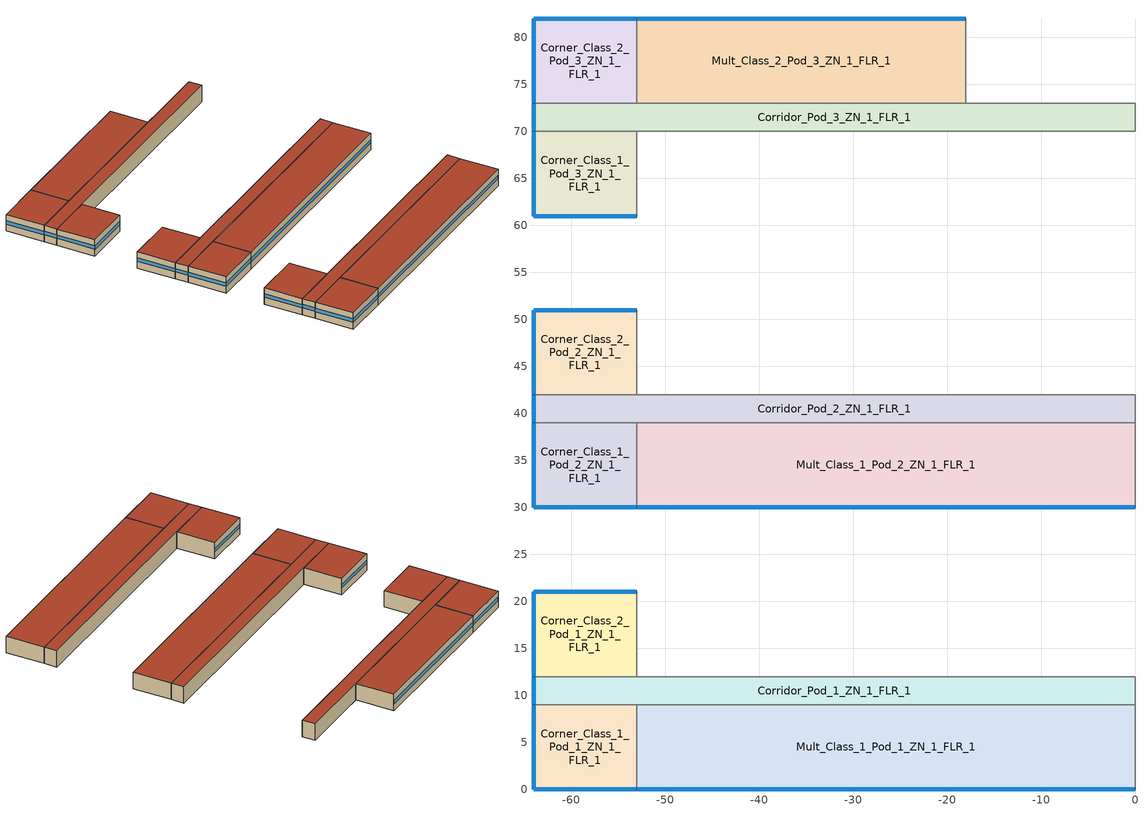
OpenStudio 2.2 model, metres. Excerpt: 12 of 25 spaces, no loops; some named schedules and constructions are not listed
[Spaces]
Corridor_Pod_2_ZN_1_FLR_1
 floor ground: 0,42 0,39 -64,39 -64,42 z0
 wall outside: -64,42 -64,39 z0:4
 wall to Corner_Class_2_Pod_2_ZN_1_FLR_1: -53,42 -64,42 z0:4
 wall to Main_Corridor_ZN_1_FLR_1: 0,39 0,42 z0:4
 wall to Mult_Class_1_Pod_2_ZN_1_FLR_1: -53,39 0,39 z0:4
 wall to Corner_Class_1_Pod_2_ZN_1_FLR_1: -64,39 -53,39 z0:4
 wall to Mult_Class_2_Pod_2_ZN_1_FLR_1: 0,42 -53,42 z0:4
 window: -64,41.95 -64,39.05 z1.72:2.55
 roof outside: 0,39 0,42 -64,42 -64,39 z4
Corner_Class_2_Pod_2_ZN_1_FLR_1
 floor ground: -53,51 -53,42 -64,42 -64,51 z0
 wall outside: -53,51 -64,51 -64,42 z0:4
 wall to Mult_Class_2_Pod_2_ZN_1_FLR_1: -53,42 -53,51 z0:4
 window: -53.05,51 -63.95,51 z1.71:2.51; -64,50.95 -64,42.05 z1.71:2.52
 roof outside: -53,42 -53,51 -64,51 -64,42 z4
Corridor_Pod_3_ZN_1_FLR_1
 floor ground: 0,73 0,70 -64,70 -64,73 z0
 wall outside: -64,73 -64,70 z0:4
 wall to Mult_Class_2_Pod_3_ZN_1_FLR_1: -18,73 -53,73 z0:4
 wall to Corner_Class_2_Pod_3_ZN_1_FLR_1: -53,73 -64,73 z0:4
 wall to Computer_Class_ZN_1_FLR_1: 0,73 -18,73 z0:4
 wall to Library_Media_Center_ZN_1_FLR_1: 0,70 0,73 z0:4
 wall to Mult_Class_1_Pod_3_ZN_1_FLR_1: -53,70 0,70 z0:4
 wall to Corner_Class_1_Pod_3_ZN_1_FLR_1: -64,70 -53,70 z0:4
 window: -64,72.95 -64,70.05 z1.72:2.55
 roof outside: 0,70 0,73 -64,73 -64,70 z4
Mult_Class_1_Pod_1_ZN_1_FLR_1
 floor ground: 0,9 0,0 -53,0 -53,9 z0
 wall outside: -53,0 0,0 z0:4
 wall to Lobby_ZN_1_FLR_1: 0,0 0,9 z0:4
 wall to Corridor_Pod_1_ZN_1_FLR_1: 0,9 -53,9 z0:4
 wall to Corner_Class_1_Pod_1_ZN_1_FLR_1: -53,9 -53,0 z0:4
 window: -52.95,0 -0.05,0 z1.7:2.5
 roof outside: 0,0 0,9 -53,9 -53,0 z4
Mult_Class_1_Pod_2_ZN_1_FLR_1
 floor ground: 0,39 0,30 -53,30 -53,39 z0
 wall outside: -53,30 0,30 z0:4
 wall to Corner_Class_1_Pod_2_ZN_1_FLR_1: -53,39 -53,30 z0:4
 wall to Main_Corridor_ZN_1_FLR_1: 0,30 0,39 z0:4
 window: -52.95,30 -0.05,30 z1.7:2.5
 roof outside: 0,30 0,39 -53,39 -53,30 z4
Corner_Class_2_Pod_3_ZN_1_FLR_1
 floor ground: -53,82 -53,73 -64,73 -64,82 z0
 wall outside: -53,82 -64,82 -64,73 z0:4
 wall to Mult_Class_2_Pod_3_ZN_1_FLR_1: -53,73 -53,82 z0:4
 window: -64,81.95 -64,73.05 z1.71:2.52; -53.05,82 -63.95,82 z1.71:2.51
 roof outside: -53,73 -53,82 -64,82 -64,73 z4
Corner_Class_2_Pod_1_ZN_1_FLR_1
 floor ground: -53,21 -53,12 -64,12 -64,21 z0
 wall outside: -53,21 -64,21 -64,12 z0:4
 wall to Mult_Class_2_Pod_1_ZN_1_FLR_1: -53,12 -53,21 z0:4
 wall to Corridor_Pod_1_ZN_1_FLR_1: -64,12 -53,12 z0:4
 window: -53.05,21 -63.95,21 z1.71:2.51; -64,20.95 -64,12.05 z1.71:2.52
 roof outside: -53,12 -53,21 -64,21 -64,12 z4
Corridor_Pod_1_ZN_1_FLR_1
 floor ground: 0,12 0,9 -64,9 -64,12 z0
 wall outside: -64,12 -64,9 z0:4
 wall to Corner_Class_1_Pod_1_ZN_1_FLR_1: -64,9 -53,9 z0:4
 wall to Main_Corridor_ZN_1_FLR_1: 0,9 0,12 z0:4
 wall to Mult_Class_2_Pod_1_ZN_1_FLR_1: 0,12 -53,12 z0:4
 window: -64,11.95 -64,9.05 z1.72:2.55
 roof outside: 0,9 0,12 -64,12 -64,9 z4
Corner_Class_1_Pod_3_ZN_1_FLR_1
 floor ground: -53,70 -53,61 -64,61 -64,70 z0
 wall outside: -64,70 -64,61 -53,61 z0:4
 wall to Mult_Class_1_Pod_3_ZN_1_FLR_1: -53,61 -53,70 z0:4
 window: -64,69.95 -64,61.05 z1.71:2.52; -63.95,61 -53.05,61 z1.71:2.51
 roof outside: -53,61 -53,70 -64,70 -64,61 z4
Mult_Class_2_Pod_3_ZN_1_FLR_1
 floor ground: -18,82 -18,73 -53,73 -53,82 z0
 wall outside: -18,82 -53,82 z0:4
 wall to Computer_Class_ZN_1_FLR_1: -18,73 -18,82 z0:4
 window: -18.05,82 -52.95,82 z1.7:2.5
 roof outside: -18,73 -18,82 -53,82 -53,73 z4
Corner_Class_1_Pod_2_ZN_1_FLR_1
 floor ground: -53,39 -53,30 -64,30 -64,39 z0
 wall outside: -64,39 -64,30 -53,30 z0:4
 window: -64,38.95 -64,30.05 z1.71:2.52; -63.95,30 -53.05,30 z1.71:2.51
 roof outside: -53,30 -53,39 -64,39 -64,30 z4
Corner_Class_1_Pod_1_ZN_1_FLR_1
 floor ground: -53,9 -53,0 -64,0 -64,9 z0
 wall outside: -64,9 -64,0 -53,0 z0:4
 window: -63.95,0 -53.05,0 z1.71:2.51; -64,8.95 -64,0.05 z1.71:2.52
 roof outside: -53,0 -53,9 -64,9 -64,0 z4
[Site]
Kuujuaq_PQ_CAN: Latitude {deg}=58.1; Longitude {deg}=-68.42; Time Zone {hr}=-5; Elevation {m}=37; Terrain=City
[Building]
NECB 2011-PrimarySchool-NECB HDD Method-CAN_PQ_Kuujuaq.719060_CWEC.epw created: 2017-07-10 19:36:05 +0000: North Axis {deg}=0; Default Construction Set=NECB 2011 - PriSchl - NECB HDD Method at climate 8; Standards Number of Stories=1; Standards Number of Above Ground Stories=1; Standards Building Type=PrimarySchool
[Site:GroundTemperature:BuildingSurface]
19.527, 19.502, 19.536, 19.598, 20.002, 21.64, 22.225, 22.375, 21.449, 20.121, 19.802, 19.633
[Site:WaterMainsTemperature]
Calculation Method=Correlation; Annual Average Outdoor Air Temperature {C}=-5.35; Maximum Difference In Monthly Average Outdoor Air Temperatures {deltaC}=31.8
[SizingPeriod:DesignDay] Barometric Pressure {Pa}=100881; Sky Clearness=0; Rain Indicator=0; Snow Indicator=0; Day of Month=21; Daylight Saving Time Indicator=0; Humidity Indicating Type=Wetbulb; Dry-Bulb Temperature Range Modifier Type=DefaultMultipliers
Name | Maximum Dry-Bulb Temperature {C} | Daily Dry-Bulb Temperature Range {deltaC} | Humidity Indicating Conditions at Maximum Dry-Bulb | Wind Speed {m/s} | Wind Direction {deg} | Month | Day Type | Solar Model Indicator | ASHRAE Taub | ASHRAE Taud
Kuujuaq Ann Htg 99.6% Condns DB | -37.1 | 0 | -37.1 | 2 | 220 | 1 | WinterDesignDay | ASHRAEClearSky
Kuujuaq Ann Clg .4% Condns WB=>MDB | 22.1 | 10.4 | 16.9 | 4.3 | 210 | 7 | SummerDesignDay | ASHRAETau | 0.384 | 2.209
Kuujuaq Ann Clg .4% Condns DB=>MWB | 23.8 | 10.4 | 15.7 | 4.3 | 210 | 7 | SummerDesignDay | ASHRAETau | 0.384 | 2.209
[Material:NoMass]
CP02 CARPET PAD: Roughness=VeryRough; Thermal Resistance {m2-K/W}=0.21648; Thermal Absorptance=0.9; Solar Absorptance=0.7; Visible Absorptance=0.8
[Material]
Name | Roughness | Thickness {m} | Conductivity {W/m-K} | Density {kg/m3} | Specific Heat {J/kg-K} | Thermal Absorptance | Solar Absorptance | Visible Absorptance
100mm Normalweight concrete floor | MediumSmooth | 0.1016 | 2.31 | 2322 | 832
G01 13mm gypsum board | Smooth | 0.0127 | 0.16 | 800 | 1090 | 0.9 | 0.7 | 0.5
G05 25mm wood | MediumSmooth | 0.0254 | 0.15 | 608 | 1630 | 0.9 | 0.5 | 0.5
[Construction]
Typical Interior Floor: 100mm Normalweight concrete floor, CP02 CARPET PAD
Typical Interior Wall: G01 13mm gypsum board, G01 13mm gypsum board
Typical Interior Ceiling: CP02 CARPET PAD, 100mm Normalweight concrete floor
Typical Interior Window: Clear 3mm
Typical Interior Door; Typical Interior Partition: G05 25mm wood
Customized Fenestration: cond=0.160 tvis=0.220 tsol=0.232: Customized Fenestration:: cond=0.160 tvis=0.220 tsol=0.232
Customized Fenestration: cond=0.160 tvis=0.441 tsol=0.279: Customized Fenestration:: cond=0.160 tvis=0.441 tsol=0.279
Customized Fenestration: cond=0.160 tvis=0.294 tsol=0.332: Customized Fenestration:: cond=0.160 tvis=0.294 tsol=0.332
Customized Fenestration: cond=0.160 tvis=0.898 tsol=0.837: Customized Fenestration:: cond=0.160 tvis=0.898 tsol=0.837
[DefaultConstructionSet]
NECB 2011 - PriSchl - NECB HDD Method at climate 8: Default Exterior Surface Constructions=NECB 2011 - PriSchl - NECB HDD Method at climate 8; Default Interior Surface Constructions=Default Surface Constructions 2; Default Ground Contact Surface Constructions=NECB 2011 - PriSchl - NECB HDD Method at climate 9; Default Exterior SubSurface Constructions=NECB 2011 - PriSchl - NECB HDD Method at climate 8; Default Interior SubSurface Constructions=Default Sub Surface Constructions 2; Interior Partition Construction=Typical Interior Partition
[DefaultSurfaceConstructions]
Name | Floor Construction | Wall Construction | Roof Ceiling Construction
Default Surface Constructions 2 | Typical Interior Floor | Typical Interior Wall | Typical Interior Ceiling
NECB 2011 - PriSchl - NECB HDD Method at climate 8 | Customized opaque construction {8c906865-306a-4471-b9b1-f5148edb15cd} to conductance of 0.142 | Customized opaque construction {9dc10594-4949-4367-a530-5ba1f956ff10} to conductance of 0.183 | Customized opaque construction {623f815b-11cb-4e5f-b731-e066d47c39eb} to conductance of 0.142
NECB 2011 - PriSchl - NECB HDD Method at climate 9 | Customized opaque construction {1fc0c448-3836-48cb-8d41-00dadb0a579d} to conductance of 0.379 | Customized opaque construction {1fc0c448-3836-48cb-8d41-00dadb0a579d} to conductance of 0.21 | Customized opaque construction {1fc0c448-3836-48cb-8d41-00dadb0a579d} to conductance of 0.21
[DefaultSubSurfaceConstructions]
Name | Fixed Window Construction | Operable Window Construction | Door Construction | Glass Door Construction | Overhead Door Construction | Skylight Construction | Tubular Daylight Dome Construction | Tubular Daylight Diffuser Construction
Default Sub Surface Constructions 2 | Typical Interior Window | Typical Interior Window | Typical Interior Door
NECB 2011 - PriSchl - NECB HDD Method at climate 8 | Customized Fenestration: cond=0.160 tvis=0.220 tsol=0.232 | Customized Fenestration: cond=0.160 tvis=0.220 tsol=0.232 | Customized opaque construction {ca614c6b-3c40-4496-b969-cf97fe4deb65} to conductance of 1.6 | Customized Fenestration: cond=0.160 tvis=0.441 tsol=0.279 | Customized opaque construction {9b7d2b8f-3fa4-4dea-a271-30ee2d9c4c86} to conductance of 1.6 | Customized Fenestration: cond=0.160 tvis=0.294 tsol=0.332 | Customized Fenestration: cond=0.160 tvis=0.898 tsol=0.837 | Customized Fenestration: cond=0.160 tvis=0.898 tsol=0.837
[WindowMaterial:Glazing]
Clear 3mm: Optical Data Type=SpectralAverage; Thickness {m}=0.003; Solar Transmittance at Normal Incidence=0.837; Front Side Solar Reflectance at Normal Incidence=0.075; Back Side Solar Reflectance at Normal Incidence=0.075; Visible Transmittance at Normal Incidence=0.898; Front Side Visible Reflectance at Normal Incidence=0.081; Back Side Visible Reflectance at Normal Incidence=0.081; Infrared Transmittance at Normal Incidence=0; Front Side Infrared Hemispherical Emissivity=0.84; Back Side Infrared Hemispherical Emissivity=0.84; Conductivity {W/m-K}=0.9; Dirt Correction Factor for Solar and Visible Transmittance=1; Solar Diffusing=No
[WindowMaterial:SimpleGlazingSystem] U-Factor {W/m2-K}=1.6; Solar Heat Gain Coefficient=0.6; Visible Transmittance=0.21
Customized Fenestration:: cond=0.160 tvis=0.220 tsol=0.232; Customized Fenestration:: cond=0.160 tvis=0.441 tsol=0.279; Customized Fenestration:: cond=0.160 tvis=0.294 tsol=0.332; Customized Fenestration:: cond=0.160 tvis=0.898 tsol=0.837
[Space] Building Story=Building Story 1; Part of Total Floor Area=Yes
Name | Space Type | Thermal Zone
Corner_Class_2_Pod_3_ZN_1_FLR_1 | Space Function Classroom/lecture/training | Sp-Corner_Class_2_Pod_3_ZN_1_FLR_1 Sys-3 Flr-1 Sch-D HPlcmt-north ZN
Corridor_Pod_2_ZN_1_FLR_1 | Space Function Corr. >= 2.4m wide-sch-D | Sp-Corridor_Pod_2_ZN_1_FLR_1 Sys-3 Flr-1 Sch-D HPlcmt-west ZN
Corridor_Pod_1_ZN_1_FLR_1 | Space Function Corr. >= 2.4m wide-sch-D | Sp-Corridor_Pod_1_ZN_1_FLR_1 Sys-3 Flr-1 Sch-D HPlcmt-west ZN
Mult_Class_1_Pod_2_ZN_1_FLR_1 | Space Function Classroom/lecture/training | Sp-Mult_Class_1_Pod_2_ZN_1_FLR_1 Sys-3 Flr-1 Sch-D HPlcmt-south ZN
Corner_Class_2_Pod_2_ZN_1_FLR_1 | Space Function Classroom/lecture/training | Sp-Corner_Class_2_Pod_2_ZN_1_FLR_1 Sys-3 Flr-1 Sch-D HPlcmt-north ZN
Mult_Class_1_Pod_1_ZN_1_FLR_1 | Space Function Classroom/lecture/training | Sp-Mult_Class_1_Pod_1_ZN_1_FLR_1 Sys-3 Flr-1 Sch-D HPlcmt-south ZN
Corner_Class_1_Pod_1_ZN_1_FLR_1 | Space Function Classroom/lecture/training | Sp-Corner_Class_1_Pod_1_ZN_1_FLR_1 Sys-3 Flr-1 Sch-D HPlcmt-south ZN
Corridor_Pod_3_ZN_1_FLR_1 | Space Function Corr. >= 2.4m wide-sch-D | Sp-Corridor_Pod_3_ZN_1_FLR_1 Sys-3 Flr-1 Sch-D HPlcmt-west ZN
Corner_Class_2_Pod_1_ZN_1_FLR_1 | Space Function Classroom/lecture/training | Sp-Corner_Class_2_Pod_1_ZN_1_FLR_1 Sys-3 Flr-1 Sch-D HPlcmt-north ZN
Corner_Class_1_Pod_3_ZN_1_FLR_1 | Space Function Classroom/lecture/training | Sp-Corner_Class_1_Pod_3_ZN_1_FLR_1 Sys-3 Flr-1 Sch-D HPlcmt-south ZN
Corner_Class_1_Pod_2_ZN_1_FLR_1 | Space Function Classroom/lecture/training | Sp-Corner_Class_1_Pod_2_ZN_1_FLR_1 Sys-3 Flr-1 Sch-D HPlcmt-south ZN
Mult_Class_2_Pod_3_ZN_1_FLR_1 | Space Function Classroom/lecture/training | Sp-Mult_Class_2_Pod_3_ZN_1_FLR_1 Sys-3 Flr-1 Sch-D HPlcmt-north ZN
[BuildingStory]
Building Story 1: Nominal Z Coordinate {m}=0
[SpaceType] Standards Building Type=Space Function
Name | Default Schedule Set | Design Specification Outdoor Air Object | Standards Space Type
Space Function Classroom/lecture/training | Space Function Classroom/lecture/training Schedule Set | Space Function Classroom/lecture/training Ventilation | Classroom/lecture/training
Space Function Corr. >= 2.4m wide-sch-D | Space Function Corr. >= 2.4m wide-sch-D Schedule Set | Space Function Corr. >= 2.4m wide-sch-D Ventilation | Corr. >= 2.4m wide-sch-D
[People:Definition] Number of People Calculation Method=People/Area; Fraction Radiant=0.3
Name | People per Space Floor Area {person/m2}
Space Function Classroom/lecture/training People Definition | 0.133365
Space Function Corr. >= 2.4m wide-sch-D People Definition | 0.0100104
[People] Work Efficiency Schedule=Work Efficiency Schedule; Clothing Insulation Schedule=Clothing Schedule; Air Velocity Schedule=Air Velocity Schedule
Name | People Definition | Space or SpaceType
Space Function Classroom/lecture/training People | Space Function Classroom/lecture/training People Definition | Space Function Classroom/lecture/training
Space Function Corr. >= 2.4m wide-sch-D People | Space Function Corr. >= 2.4m wide-sch-D People Definition | Space Function Corr. >= 2.4m wide-sch-D
[Lights:Definition] Design Level Calculation Method=Watts/Area; Fraction Radiant=0.5; Fraction Visible=0.2
Name | Watts per Space Floor Area {W/m2}
Space Function Classroom/lecture/training Lights Definition | 11.9699
Space Function Corr. >= 2.4m wide-sch-D Lights Definition | 7.09994
[Lights]
Name | Lights Definition | Space or SpaceType
Space Function Classroom/lecture/training Lights | Space Function Classroom/lecture/training Lights Definition | Space Function Classroom/lecture/training
Space Function Corr. >= 2.4m wide-sch-D Lights | Space Function Corr. >= 2.4m wide-sch-D Lights Definition | Space Function Corr. >= 2.4m wide-sch-D
[ElectricEquipment:Definition]
Space Function Classroom/lecture/training Elec Equip Definition: Design Level Calculation Method=Watts/Area; Watts per Space Floor Area {W/m2}=4.99996; Fraction Radiant=0.5
[ElectricEquipment]
Space Function Classroom/lecture/training Elec Equip: Electric Equipment Definition=Space Function Classroom/lecture/training Elec Equip Definition; Space or SpaceType=Space Function Classroom/lecture/training
[DesignSpecification:OutdoorAir] Outdoor Air Method=Sum
Name | Outdoor Air Flow per Floor Area {m3/s-m2}
Space Function Classroom/lecture/training Ventilation | 0.00278384
Space Function Corr. >= 2.4m wide-sch-D Ventilation | 0.0003048
[DefaultScheduleSet] Number of People Schedule=NECB-D-Occupancy; People Activity Level Schedule=NECB-Activity; Lighting Schedule=NECB-D-Lighting; Electric Equipment Schedule=NECB-D-Electric-Equipment; Infiltration Schedule=Always On
Space Function Classroom/lecture/training Schedule Set; Space Function Corr. >= 2.4m wide-sch-D Schedule Set
[ThermostatSetpoint:DualSetpoint] Heating Setpoint Temperature Schedule=NECB-D-Thermostat Setpoint-Heating; Cooling Setpoint Temperature Schedule=NECB-D-Thermostat Setpoint-Cooling
Space Function Classroom/lecture/training Thermostat 14; Space Function Classroom/lecture/training Thermostat 15; Space Function Classroom/lecture/training Thermostat 17; Space Function Classroom/lecture/training Thermostat 20; Space Function Corr. >= 2.4m wide-sch-D Thermostat 5; Space Function Corr. >= 2.4m wide-sch-D Thermostat 7; Space Function Corr. >= 2.4m wide-sch-D Thermostat 8; Space Function Classroom/lecture/training Thermostat 21; Space Function Classroom/lecture/training Thermostat 23; Space Function Classroom/lecture/training Thermostat 24; Space Function Classroom/lecture/training Thermostat 25; Space Function Classroom/lecture/training Thermostat 26
[SpaceInfiltration:DesignFlowRate] Schedule=Always On Discrete; Design Flow Rate Calculation Method=Flow/ExteriorArea; Flow per Exterior Surface Area {m3/s-m2}=0.00025; Constant Term Coefficient=0; Temperature Term Coefficient=0; Velocity Term Coefficient=0.224; Velocity Squared Term Coefficient=0
Name | Space or SpaceType
Corner_Class_1_Pod_1_ZN_1_FLR_1 Infiltration | Corner_Class_1_Pod_1_ZN_1_FLR_1
Corner_Class_1_Pod_2_ZN_1_FLR_1 Infiltration | Corner_Class_1_Pod_2_ZN_1_FLR_1
Corner_Class_1_Pod_3_ZN_1_FLR_1 Infiltration | Corner_Class_1_Pod_3_ZN_1_FLR_1
Corner_Class_2_Pod_1_ZN_1_FLR_1 Infiltration | Corner_Class_2_Pod_1_ZN_1_FLR_1
Corner_Class_2_Pod_2_ZN_1_FLR_1 Infiltration | Corner_Class_2_Pod_2_ZN_1_FLR_1
Corner_Class_2_Pod_3_ZN_1_FLR_1 Infiltration | Corner_Class_2_Pod_3_ZN_1_FLR_1
Corridor_Pod_1_ZN_1_FLR_1 Infiltration | Corridor_Pod_1_ZN_1_FLR_1
Corridor_Pod_2_ZN_1_FLR_1 Infiltration | Corridor_Pod_2_ZN_1_FLR_1
Corridor_Pod_3_ZN_1_FLR_1 Infiltration | Corridor_Pod_3_ZN_1_FLR_1
Mult_Class_1_Pod_1_ZN_1_FLR_1 Infiltration | Mult_Class_1_Pod_1_ZN_1_FLR_1
Mult_Class_1_Pod_2_ZN_1_FLR_1 Infiltration | Mult_Class_1_Pod_2_ZN_1_FLR_1
Mult_Class_2_Pod_3_ZN_1_FLR_1 Infiltration | Mult_Class_2_Pod_3_ZN_1_FLR_1
[ThermalZone] Use Ideal Air Loads=No
Name | Thermostat
Sp-Corner_Class_2_Pod_1_ZN_1_FLR_1 Sys-3 Flr-1 Sch-D HPlcmt-north ZN | Space Function Classroom/lecture/training Thermostat 14
Sp-Mult_Class_2_Pod_3_ZN_1_FLR_1 Sys-3 Flr-1 Sch-D HPlcmt-north ZN | Space Function Classroom/lecture/training Thermostat 15
Sp-Corner_Class_2_Pod_3_ZN_1_FLR_1 Sys-3 Flr-1 Sch-D HPlcmt-north ZN | Space Function Classroom/lecture/training Thermostat 17
Sp-Corner_Class_2_Pod_2_ZN_1_FLR_1 Sys-3 Flr-1 Sch-D HPlcmt-north ZN | Space Function Classroom/lecture/training Thermostat 20
Sp-Corridor_Pod_2_ZN_1_FLR_1 Sys-3 Flr-1 Sch-D HPlcmt-west ZN | Space Function Corr. >= 2.4m wide-sch-D Thermostat 5
Sp-Corridor_Pod_1_ZN_1_FLR_1 Sys-3 Flr-1 Sch-D HPlcmt-west ZN | Space Function Corr. >= 2.4m wide-sch-D Thermostat 7
Sp-Corridor_Pod_3_ZN_1_FLR_1 Sys-3 Flr-1 Sch-D HPlcmt-west ZN | Space Function Corr. >= 2.4m wide-sch-D Thermostat 8
Sp-Mult_Class_1_Pod_2_ZN_1_FLR_1 Sys-3 Flr-1 Sch-D HPlcmt-south ZN | Space Function Classroom/lecture/training Thermostat 21
Sp-Corner_Class_1_Pod_2_ZN_1_FLR_1 Sys-3 Flr-1 Sch-D HPlcmt-south ZN | Space Function Classroom/lecture/training Thermostat 23
Sp-Corner_Class_1_Pod_3_ZN_1_FLR_1 Sys-3 Flr-1 Sch-D HPlcmt-south ZN | Space Function Classroom/lecture/training Thermostat 24
Sp-Corner_Class_1_Pod_1_ZN_1_FLR_1 Sys-3 Flr-1 Sch-D HPlcmt-south ZN | Space Function Classroom/lecture/training Thermostat 25
Sp-Mult_Class_1_Pod_1_ZN_1_FLR_1 Sys-3 Flr-1 Sch-D HPlcmt-south ZN | Space Function Classroom/lecture/training Thermostat 26
[Schedule:Ruleset]
Clothing Schedule: Default Day Schedule=Clothing Schedule Default Winter Clothes
Air Velocity Schedule: Default Day Schedule=Air Velocity Schedule Default
Work Efficiency Schedule: Default Day Schedule=Work Efficiency Schedule Default
NECB-D-Occupancy: Default Day Schedule=NECB-D-Occupancy Default
NECB-Activity: Default Day Schedule=NECB-Activity Default; Summer Design Day Schedule=NECB-Activity Summer Design Day; Winter Design Day Schedule=NECB-Activity Winter Design Day
NECB-D-Lighting: Default Day Schedule=NECB-D-Lighting Default
NECB-D-Electric-Equipment: Default Day Schedule=NECB-D-Electric-Equipment Default
Always On: Default Day Schedule=Always On Default
NECB-D-Thermostat Setpoint-Heating: Default Day Schedule=NECB-D-Thermostat Setpoint-Heating Default
NECB-D-Thermostat Setpoint-Cooling: Default Day Schedule=NECB-D-Thermostat Setpoint-Cooling Default
[Schedule:Day]
NECB-D-Occupancy Default: 8, 0, 0, 9, 0, 0.1, 12, 0, 0.9, 16, 0, 0.8, 17, 0, 0.5, 18, 0, 0.2, 19, 0, 0.1, 22, 0, 0.3, 23, 0, 0.1, 24, 0, 0
NECB-Activity Default; NECB-Activity Winter Design Day; NECB-Activity Summer Design Day: 24, 0, 130
NECB-D-Lighting Default: 8, 0, 0.05, 9, 0, 0.3, 16, 0, 0.9, 17, 0, 0.7, 19, 0, 0.5, 22, 0, 0.7, 23, 0, 0.3, 24, 0, 0.05
NECB-D-Thermostat Setpoint-Heating Default: 7, 0, 18, 8, 0, 20, 23, 0, 22, 24, 0, 18
NECB-D-Thermostat Setpoint-Cooling Default: 7, 0, 35, 23, 0, 24, 24, 0, 35
[Schedule:Rule] Date Specification Type=DateRange; Start Month=1; Start Day=1; End Month=12; End Day=31
Name | Schedule Ruleset | Rule Order | Day Schedule | Apply Monday | Apply Tuesday | Apply Wednesday | Apply Thursday | Apply Friday | Apply Saturday | Apply Sunday
Schedule Rule 2 | NECB-D-Occupancy | 2 | NECB-D-Occupancy Default|Wkdy Day | Yes | Yes | Yes | Yes | Yes
Schedule Rule 3 | NECB-D-Occupancy | 1 | NECB-D-Occupancy Sat Day |  |  |  |  |  | Yes
Schedule Rule 4 | NECB-D-Occupancy | 0 | NECB-D-Occupancy Sun|Hol Day |  |  |  |  |  |  | Yes
Schedule Rule 5 | NECB-D-Lighting | 2 | NECB-D-Lighting Default|Wkdy Day | Yes | Yes | Yes | Yes | Yes
Schedule Rule 11 | NECB-D-Thermostat Setpoint-Heating | 2 | NECB-D-Thermostat Setpoint-Heating Default|Wkdy Day | Yes | Yes | Yes | Yes | Yes
Schedule Rule 12 | NECB-D-Thermostat Setpoint-Heating | 1 | NECB-D-Thermostat Setpoint-Heating Sat Day |  |  |  |  |  | Yes
Schedule Rule 13 | NECB-D-Thermostat Setpoint-Heating | 0 | NECB-D-Thermostat Setpoint-Heating Sun|Hol Day |  |  |  |  |  |  | Yes
Schedule Rule 14 | NECB-D-Thermostat Setpoint-Cooling | 2 | NECB-D-Thermostat Setpoint-Cooling Default|Wkdy Day | Yes | Yes | Yes | Yes | Yes
Schedule Rule 15 | NECB-D-Thermostat Setpoint-Cooling | 1 | NECB-D-Thermostat Setpoint-Cooling Sat Day |  |  |  |  |  | Yes
Schedule Rule 16 | NECB-D-Thermostat Setpoint-Cooling | 0 | NECB-D-Thermostat Setpoint-Cooling Sun|Hol Day |  |  |  |  |  |  | Yes
[Schedule:Constant]
Always On Discrete: Value=1
